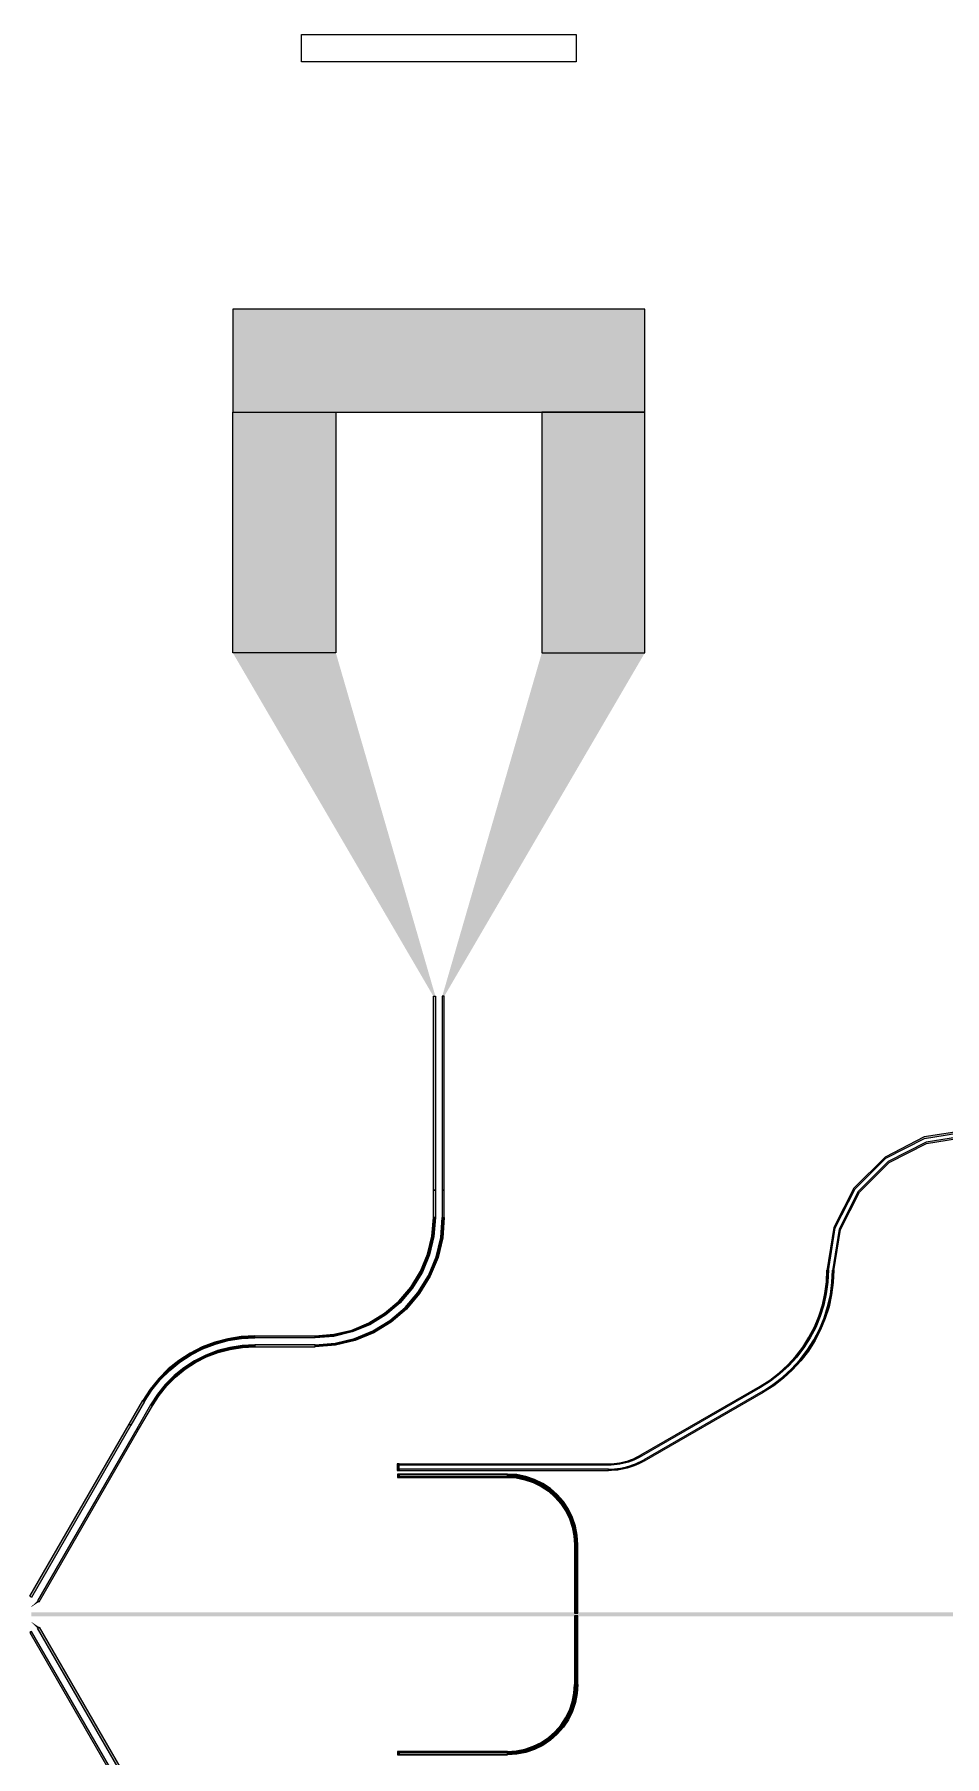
# Model space of a CAD drawing. Extents: x -200 to 7200, y -200 to 2100.
# Drawn here: x 3206 to 3868, y 847 to 2100 of the extents above; entities that cross this region are included whole.
import ezdxf

# ---------------------------------------------------------------- set-up
doc = ezdxf.new("R2010")
doc.units = 0
doc.layers.add('GAP', color=1, linetype='continuous')
doc.layers.add('PIN', color=3, linetype='continuous')

# ---------------------------------------------------------------- blocks, each defined once
blk = doc.blocks.new('YGGDRASILV1R2C2GAP')
for points in [[(3471.2, 1052.2), (3469.8, 1052.2), (3469.8, 1049.7), (3471.2, 1049.7), (3471.2, 1052.2)], [(3550, 1052.2), (3471.2, 1052.2), (3471.2, 1049.7), (3550, 1049.7), (3550, 1052.2)], [(3601.2, 1001), (3600.8, 1007.6), (3599.5, 1014.2), (3597.3, 1020.6), (3594.4, 1026.6), (3590.7, 1032.1), (3586.2, 1037.2), (3581.2, 1041.6), (3575.6, 1045.3), (3569.6, 1048.3), (3563.3, 1050.5), (3556.7, 1051.8), (3550, 1052.2), (3550, 1051), (3556.5, 1050.5), (3562.9, 1049.2), (3569.1, 1047.1), (3575, 1044.3), (3580.4, 1040.6), (3585.4, 1036.3), (3589.7, 1031.4), (3593.3, 1026), (3596.2, 1020.1), (3598.3, 1013.9), (3599.6, 1007.5), (3600, 1001), (3601.2, 1001)], [(3600, 1001), (3599.6, 1007.5), (3598.3, 1013.9), (3596.2, 1020.1), (3593.3, 1026), (3589.7, 1031.4), (3585.4, 1036.3), (3580.4, 1040.6), (3575, 1044.3), (3569.1, 1047.1), (3562.9, 1049.2), (3556.5, 1050.5), (3550, 1051), (3550, 1049.7), (3556.4, 1049.3), (3562.6, 1048), (3568.7, 1046), (3574.4, 1043.2), (3579.7, 1039.6), (3584.5, 1035.4), (3588.7, 1030.6), (3592.2, 1025.3), (3595, 1019.6), (3597.1, 1013.6), (3598.3, 1007.3), (3598.8, 1001), (3600, 1001)], [(3601.2, 951), (3601.2, 1001), (3598.8, 1001), (3598.8, 951), (3601.2, 951)], [(3598.8, 949), (3598.8, 899), (3601.2, 899), (3601.2, 949), (3598.8, 949)], [(3601.2, 899), (3600.8, 892.4), (3599.5, 885.8), (3597.3, 879.4), (3594.4, 873.4), (3590.7, 867.9), (3586.2, 862.8), (3581.2, 858.4), (3575.6, 854.7), (3569.6, 851.7), (3563.3, 849.5), (3556.7, 848.2), (3550, 847.8), (3550, 849), (3556.5, 849.5), (3562.9, 850.8), (3569.1, 852.9), (3575, 855.7), (3580.4, 859.4), (3585.4, 863.7), (3589.7, 868.6), (3593.3, 874), (3596.2, 879.9), (3598.3, 886.1), (3599.6, 892.5), (3600, 899), (3601.2, 899)], [(3600, 899), (3599.6, 892.5), (3598.3, 886.1), (3596.2, 879.9), (3593.3, 874), (3589.7, 868.6), (3585.4, 863.7), (3580.4, 859.4), (3575, 855.7), (3569.1, 852.9), (3562.9, 850.8), (3556.5, 849.5), (3550, 849), (3550, 850.3), (3556.4, 850.7), (3562.6, 852), (3568.7, 854), (3574.4, 856.8), (3579.7, 860.4), (3584.5, 864.6), (3588.7, 869.4), (3592.2, 874.7), (3595, 880.4), (3597.1, 886.4), (3598.3, 892.7), (3598.8, 899), (3600, 899)], [(3471.2, 850.3), (3469.8, 850.3), (3469.8, 847.8), (3471.2, 847.8), (3471.2, 850.3)], [(3550, 850.3), (3471.2, 850.3), (3471.2, 847.8), (3550, 847.8), (3550, 850.3)]]:
    blk.add_lwpolyline(points)
for points in [[(3471.2, 1052.2), (3469.8, 1052.2), (3471.2, 1049.7), (3469.8, 1049.7)], [(3550, 1052.2), (3471.2, 1052.2), (3550, 1049.7), (3471.2, 1049.7)], [(3556.5, 1050.5), (3556.7, 1051.8), (3550, 1051), (3550, 1052.2)], [(3556.4, 1049.3), (3556.5, 1050.5), (3550, 1049.7), (3550, 1051)], [(3562.6, 1048), (3562.9, 1049.2), (3556.4, 1049.3), (3556.5, 1050.5)], [(3562.9, 1049.2), (3563.3, 1050.5), (3556.5, 1050.5), (3556.7, 1051.8)], [(3568.7, 1046), (3569.1, 1047.1), (3562.6, 1048), (3562.9, 1049.2)], [(3569.1, 1047.1), (3569.6, 1048.3), (3562.9, 1049.2), (3563.3, 1050.5)], [(3574.4, 1043.2), (3575, 1044.3), (3568.7, 1046), (3569.1, 1047.1)], [(3575, 1044.3), (3575.6, 1045.3), (3569.1, 1047.1), (3569.6, 1048.3)], [(3579.7, 1039.6), (3580.4, 1040.6), (3574.4, 1043.2), (3575, 1044.3)], [(3580.4, 1040.6), (3581.2, 1041.6), (3575, 1044.3), (3575.6, 1045.3)], [(3584.5, 1035.4), (3585.4, 1036.3), (3579.7, 1039.6), (3580.4, 1040.6)], [(3585.4, 1036.3), (3586.2, 1037.2), (3580.4, 1040.6), (3581.2, 1041.6)], [(3588.7, 1030.6), (3589.7, 1031.4), (3584.5, 1035.4), (3585.4, 1036.3)], [(3589.7, 1031.4), (3590.7, 1032.1), (3585.4, 1036.3), (3586.2, 1037.2)], [(3592.2, 1025.3), (3593.3, 1026), (3588.7, 1030.6), (3589.7, 1031.4)], [(3593.3, 1026), (3594.4, 1026.6), (3589.7, 1031.4), (3590.7, 1032.1)], [(3595, 1019.6), (3596.2, 1020.1), (3592.2, 1025.3), (3593.3, 1026)], [(3596.2, 1020.1), (3597.3, 1020.6), (3593.3, 1026), (3594.4, 1026.6)], [(3597.1, 1013.6), (3598.3, 1013.9), (3595, 1019.6), (3596.2, 1020.1)], [(3598.3, 1013.9), (3599.5, 1014.2), (3596.2, 1020.1), (3597.3, 1020.6)], [(3598.3, 1007.3), (3599.6, 1007.5), (3597.1, 1013.6), (3598.3, 1013.9)], [(3599.6, 1007.5), (3600.8, 1007.6), (3598.3, 1013.9), (3599.5, 1014.2)], [(3598.8, 1001), (3600, 1001), (3598.3, 1007.3), (3599.6, 1007.5)], [(3600, 1001), (3601.2, 1001), (3599.6, 1007.5), (3600.8, 1007.6)], [(3601.2, 951), (3601.2, 1001), (3598.8, 951), (3598.8, 1001)], [(4126.6, 951.5), (3203.5, 951.5), (4126.6, 948.5), (3203.5, 948.5)], [(3598.8, 949), (3598.8, 899), (3601.2, 949), (3601.2, 899)], [(3598.3, 892.7), (3599.6, 892.5), (3597.1, 886.4), (3598.3, 886.1)], [(3598.8, 899), (3600, 899), (3598.3, 892.7), (3599.6, 892.5)], [(3599.6, 892.5), (3600.8, 892.4), (3598.3, 886.1), (3599.5, 885.8)], [(3600, 899), (3601.2, 899), (3599.6, 892.5), (3600.8, 892.4)], [(3595, 880.4), (3596.2, 879.9), (3592.2, 874.7), (3593.3, 874)], [(3596.2, 879.9), (3597.3, 879.4), (3593.3, 874), (3594.4, 873.4)], [(3597.1, 886.4), (3598.3, 886.1), (3595, 880.4), (3596.2, 879.9)], [(3598.3, 886.1), (3599.5, 885.8), (3596.2, 879.9), (3597.3, 879.4)], [(3588.7, 869.4), (3589.7, 868.6), (3584.5, 864.6), (3585.4, 863.7)], [(3589.7, 868.6), (3590.7, 867.9), (3585.4, 863.7), (3586.2, 862.8)], [(3592.2, 874.7), (3593.3, 874), (3588.7, 869.4), (3589.7, 868.6)], [(3593.3, 874), (3594.4, 873.4), (3589.7, 868.6), (3590.7, 867.9)], [(3568.7, 854), (3569.1, 852.9), (3562.6, 852), (3562.9, 850.8)], [(3569.1, 852.9), (3569.6, 851.7), (3562.9, 850.8), (3563.3, 849.5)], [(3574.4, 856.8), (3575, 855.7), (3568.7, 854), (3569.1, 852.9)], [(3575, 855.7), (3575.6, 854.7), (3569.1, 852.9), (3569.6, 851.7)], [(3579.7, 860.4), (3580.4, 859.4), (3574.4, 856.8), (3575, 855.7)], [(3580.4, 859.4), (3581.2, 858.4), (3575, 855.7), (3575.6, 854.7)], [(3584.5, 864.6), (3585.4, 863.7), (3579.7, 860.4), (3580.4, 859.4)], [(3585.4, 863.7), (3586.2, 862.8), (3580.4, 859.4), (3581.2, 858.4)], [(3471.2, 850.3), (3469.8, 850.3), (3471.2, 847.8), (3469.8, 847.8)], [(3550, 850.3), (3471.2, 850.3), (3550, 847.8), (3471.2, 847.8)], [(3556.4, 850.7), (3556.5, 849.5), (3550, 850.3), (3550, 849)], [(3556.5, 849.5), (3556.7, 848.2), (3550, 849), (3550, 847.8)], [(3562.6, 852), (3562.9, 850.8), (3556.4, 850.7), (3556.5, 849.5)], [(3562.9, 850.8), (3563.3, 849.5), (3556.5, 849.5), (3556.7, 848.2)]]:
    blk.add_solid(points)
blk = doc.blocks.new('YGGDRASILV1R2C2PIN')
for points in [[(3550, 1051.5), (3471.2, 1051.5), (3471.2, 1050.4), (3550, 1050.4), (3550, 1051.5)], [(3600.6, 1001), (3600.2, 1007.6), (3598.9, 1014), (3596.7, 1020.3), (3593.8, 1026.2), (3590.1, 1031.8), (3585.8, 1036.7), (3580.8, 1041.1), (3575.3, 1044.8), (3569.4, 1047.7), (3563.1, 1049.8), (3556.6, 1051.1), (3550, 1051.5), (3550, 1051), (3556.5, 1050.5), (3562.9, 1049.2), (3569.1, 1047.1), (3575, 1044.3), (3580.4, 1040.6), (3585.4, 1036.3), (3589.7, 1031.4), (3593.3, 1026), (3596.2, 1020.1), (3598.3, 1013.9), (3599.6, 1007.5), (3600, 1001), (3600.6, 1001)], [(3600, 1001), (3599.6, 1007.5), (3598.3, 1013.9), (3596.2, 1020.1), (3593.3, 1026), (3589.7, 1031.4), (3585.4, 1036.3), (3580.4, 1040.6), (3575, 1044.3), (3569.1, 1047.1), (3562.9, 1049.2), (3556.5, 1050.5), (3550, 1051), (3550, 1050.4), (3556.4, 1049.9), (3562.8, 1048.7), (3568.9, 1046.6), (3574.7, 1043.7), (3580.1, 1040.1), (3584.9, 1035.9), (3589.2, 1031), (3592.8, 1025.7), (3595.6, 1019.9), (3597.7, 1013.7), (3599, 1007.4), (3599.4, 1001), (3600, 1001)], [(3600.6, 951), (3600.6, 1001), (3599.4, 1001), (3599.4, 951), (3600.6, 951)], [(3599.4, 949), (3599.4, 899), (3600.6, 899), (3600.6, 949), (3599.4, 949)], [(3600.6, 899), (3600.2, 892.4), (3598.9, 886), (3596.7, 879.7), (3593.8, 873.7), (3590.1, 868.2), (3585.8, 863.3), (3580.8, 858.9), (3575.3, 855.2), (3569.4, 852.3), (3563.1, 850.2), (3556.6, 848.9), (3550, 848.4), (3550, 849), (3556.5, 849.5), (3562.9, 850.8), (3569.1, 852.9), (3575, 855.7), (3580.4, 859.4), (3585.4, 863.7), (3589.7, 868.6), (3593.3, 874), (3596.2, 879.9), (3598.3, 886.1), (3599.6, 892.5), (3600, 899), (3600.6, 899)], [(3600, 899), (3599.6, 892.5), (3598.3, 886.1), (3596.2, 879.9), (3593.3, 874), (3589.7, 868.6), (3585.4, 863.7), (3580.4, 859.4), (3575, 855.7), (3569.1, 852.9), (3562.9, 850.8), (3556.5, 849.5), (3550, 849), (3550, 849.6), (3556.4, 850.1), (3562.8, 851.3), (3568.9, 853.4), (3574.7, 856.3), (3580.1, 859.9), (3584.9, 864.1), (3589.2, 869), (3592.8, 874.3), (3595.6, 880.1), (3597.7, 886.3), (3599, 892.6), (3599.4, 899), (3600, 899)], [(3550, 849.6), (3471.2, 849.6), (3471.2, 848.4), (3550, 848.4), (3550, 849.6)]]:
    blk.add_lwpolyline(points)
for points in [[(3550, 1051.5), (3471.2, 1051.5), (3550, 1050.4), (3471.2, 1050.4)], [(3556.5, 1050.5), (3556.6, 1051.1), (3550, 1051), (3550, 1051.5)], [(3556.4, 1049.9), (3556.5, 1050.5), (3550, 1050.4), (3550, 1051)], [(3562.8, 1048.7), (3562.9, 1049.2), (3556.4, 1049.9), (3556.5, 1050.5)], [(3562.9, 1049.2), (3563.1, 1049.8), (3556.5, 1050.5), (3556.6, 1051.1)], [(3568.9, 1046.6), (3569.1, 1047.1), (3562.8, 1048.7), (3562.9, 1049.2)], [(3569.1, 1047.1), (3569.4, 1047.7), (3562.9, 1049.2), (3563.1, 1049.8)], [(3574.7, 1043.7), (3575, 1044.3), (3568.9, 1046.6), (3569.1, 1047.1)], [(3575, 1044.3), (3575.3, 1044.8), (3569.1, 1047.1), (3569.4, 1047.7)], [(3580.1, 1040.1), (3580.4, 1040.6), (3574.7, 1043.7), (3575, 1044.3)], [(3580.4, 1040.6), (3580.8, 1041.1), (3575, 1044.3), (3575.3, 1044.8)], [(3584.9, 1035.9), (3585.4, 1036.3), (3580.1, 1040.1), (3580.4, 1040.6)], [(3585.4, 1036.3), (3585.8, 1036.7), (3580.4, 1040.6), (3580.8, 1041.1)], [(3589.2, 1031), (3589.7, 1031.4), (3584.9, 1035.9), (3585.4, 1036.3)], [(3589.7, 1031.4), (3590.1, 1031.8), (3585.4, 1036.3), (3585.8, 1036.7)], [(3592.8, 1025.7), (3593.3, 1026), (3589.2, 1031), (3589.7, 1031.4)], [(3593.3, 1026), (3593.8, 1026.2), (3589.7, 1031.4), (3590.1, 1031.8)], [(3595.6, 1019.9), (3596.2, 1020.1), (3592.8, 1025.7), (3593.3, 1026)], [(3596.2, 1020.1), (3596.7, 1020.3), (3593.3, 1026), (3593.8, 1026.2)], [(3597.7, 1013.7), (3598.3, 1013.9), (3595.6, 1019.9), (3596.2, 1020.1)], [(3598.3, 1013.9), (3598.9, 1014), (3596.2, 1020.1), (3596.7, 1020.3)], [(3599, 1007.4), (3599.6, 1007.5), (3597.7, 1013.7), (3598.3, 1013.9)], [(3599.6, 1007.5), (3600.2, 1007.6), (3598.3, 1013.9), (3598.9, 1014)], [(3599.4, 1001), (3600, 1001), (3599, 1007.4), (3599.6, 1007.5)], [(3600, 1001), (3600.6, 1001), (3599.6, 1007.5), (3600.2, 1007.6)], [(3600.6, 951), (3600.6, 1001), (3599.4, 951), (3599.4, 1001)], [(4126.6, 950.2), (3203.5, 950.2), (4126.6, 951), (3203.5, 951)], [(4126.6, 949.7), (3203.5, 949.7), (4126.6, 949), (3203.5, 949)], [(3599.4, 949), (3599.4, 899), (3600.6, 949), (3600.6, 899)], [(3599, 892.6), (3599.6, 892.5), (3597.7, 886.3), (3598.3, 886.1)], [(3599.6, 892.5), (3600.2, 892.4), (3598.3, 886.1), (3598.9, 886)], [(3599.4, 899), (3600, 899), (3599, 892.6), (3599.6, 892.5)], [(3600, 899), (3600.6, 899), (3599.6, 892.5), (3600.2, 892.4)], [(3595.6, 880.1), (3596.2, 879.9), (3592.8, 874.3), (3593.3, 874)], [(3596.2, 879.9), (3596.7, 879.7), (3593.3, 874), (3593.8, 873.7)], [(3597.7, 886.3), (3598.3, 886.1), (3595.6, 880.1), (3596.2, 879.9)], [(3598.3, 886.1), (3598.9, 886), (3596.2, 879.9), (3596.7, 879.7)], [(3589.2, 869), (3589.7, 868.6), (3584.9, 864.1), (3585.4, 863.7)], [(3589.7, 868.6), (3590.1, 868.2), (3585.4, 863.7), (3585.8, 863.3)], [(3592.8, 874.3), (3593.3, 874), (3589.2, 869), (3589.7, 868.6)], [(3593.3, 874), (3593.8, 873.7), (3589.7, 868.6), (3590.1, 868.2)], [(3568.9, 853.4), (3569.1, 852.9), (3562.8, 851.3), (3562.9, 850.8)], [(3569.1, 852.9), (3569.4, 852.3), (3562.9, 850.8), (3563.1, 850.2)], [(3574.7, 856.3), (3575, 855.7), (3568.9, 853.4), (3569.1, 852.9)], [(3575, 855.7), (3575.3, 855.2), (3569.1, 852.9), (3569.4, 852.3)], [(3580.1, 859.9), (3580.4, 859.4), (3574.7, 856.3), (3575, 855.7)], [(3580.4, 859.4), (3580.8, 858.9), (3575, 855.7), (3575.3, 855.2)], [(3584.9, 864.1), (3585.4, 863.7), (3580.1, 859.9), (3580.4, 859.4)], [(3585.4, 863.7), (3585.8, 863.3), (3580.4, 859.4), (3580.8, 858.9)], [(3550, 849.6), (3471.2, 849.6), (3550, 848.4), (3471.2, 848.4)], [(3556.4, 850.1), (3556.5, 849.5), (3550, 849.6), (3550, 849)], [(3556.5, 849.5), (3556.6, 848.9), (3550, 849), (3550, 848.4)], [(3562.8, 851.3), (3562.9, 850.8), (3556.4, 850.1), (3556.5, 849.5)], [(3562.9, 850.8), (3563.1, 850.2), (3556.5, 849.5), (3556.6, 848.9)]]:
    blk.add_solid(points)
blk = doc.blocks.new('YGGDRASILV1R2C2')
for points in [[(3350, 1900), (3350, 1825), (3650, 1825), (3650, 1900), (3350, 1900)], [(3425, 1825), (3425, 1650), (3350, 1650), (3350, 1825), (3425, 1825)], [(3575, 1825), (3575, 1650), (3650, 1650), (3650, 1825), (3575, 1825)], [(3497.5, 1400), (3497.5, 1258.8), (3496, 1258.8), (3496, 1400), (3497.5, 1400)], [(3502.5, 1400), (3502.5, 1258.8), (3504, 1258.8), (3504, 1400), (3502.5, 1400)], [(3885, 1302.5), (3853.3, 1297.5), (3824.8, 1282.9), (3802.1, 1260.2), (3787.5, 1231.7), (3782.5, 1200), (3783.5, 1200), (3788.5, 1231.4), (3802.9, 1259.7), (3825.3, 1282.1), (3853.6, 1296.5), (3885, 1301.5), (3885, 1302.5)], [(3885, 1298.5), (3854.6, 1293.7), (3827.1, 1279.7), (3805.3, 1257.9), (3791.3, 1230.4), (3786.5, 1200), (3787.5, 1200), (3792.3, 1230.1), (3806.1, 1257.3), (3827.7, 1278.9), (3854.9, 1292.7), (3885, 1297.5), (3885, 1298.5)], [(3497.5, 1258.8), (3497.5, 1238.8), (3496, 1238.8), (3496, 1258.8), (3497.5, 1258.8)], [(3502.5, 1258.8), (3502.5, 1238.8), (3504, 1238.8), (3504, 1258.8), (3502.5, 1258.8)], [(3504, 1238.8), (3502.8, 1224.1), (3499.4, 1209.7), (3493.8, 1196.1), (3486, 1183.5), (3476.5, 1172.3), (3465.3, 1162.7), (3452.7, 1155), (3439, 1149.4), (3424.7, 1146), (3410, 1144.8), (3410, 1146.3), (3424.5, 1147.4), (3438.6, 1150.8), (3452, 1156.4), (3464.4, 1164), (3475.4, 1173.4), (3484.8, 1184.4), (3492.4, 1196.8), (3498, 1210.2), (3501.4, 1224.3), (3502.5, 1238.8), (3504, 1238.8)], [(3497.5, 1238.8), (3496.4, 1225.1), (3493.2, 1211.8), (3488, 1199.1), (3480.8, 1187.4), (3471.9, 1176.9), (3461.4, 1168), (3449.7, 1160.8), (3437, 1155.6), (3423.7, 1152.4), (3410, 1151.3), (3410, 1152.8), (3423.5, 1153.9), (3436.6, 1157), (3449, 1162.2), (3460.5, 1169.2), (3470.8, 1178), (3479.6, 1188.2), (3486.6, 1199.8), (3491.8, 1212.2), (3494.9, 1225.3), (3496, 1238.8), (3497.5, 1238.8)], [(3783.5, 1200.5), (3783.1, 1191.9), (3782, 1183.4), (3780.1, 1175), (3777.6, 1166.8), (3774.3, 1158.9), (3770.3, 1151.3), (3765.7, 1144), (3760.5, 1137.2), (3754.7, 1130.9), (3748.3, 1125), (3741.5, 1119.8), (3734.2, 1115.2), (3733.8, 1116.1), (3740.9, 1120.6), (3747.7, 1125.8), (3753.9, 1131.6), (3759.7, 1137.8), (3764.9, 1144.6), (3769.4, 1151.8), (3773.4, 1159.3), (3776.6, 1167.2), (3779.2, 1175.3), (3781, 1183.6), (3782.1, 1192), (3782.5, 1200.5), (3783.5, 1200.5)], [(3787.5, 1200.5), (3787.1, 1191.6), (3785.9, 1182.7), (3784, 1174), (3781.3, 1165.4), (3777.9, 1157.2), (3773.8, 1149.3), (3769, 1141.7), (3763.5, 1134.6), (3757.5, 1128), (3750.9, 1122), (3743.8, 1116.5), (3736.2, 1111.7), (3735.8, 1112.6), (3743.2, 1117.4), (3750.2, 1122.7), (3756.8, 1128.7), (3762.8, 1135.3), (3768.1, 1142.3), (3772.9, 1149.8), (3777, 1157.6), (3780.4, 1165.8), (3783, 1174.2), (3785, 1182.9), (3786.1, 1191.7), (3786.5, 1200.5), (3787.5, 1200.5)], [(3783.5, 1200), (3783.5, 1200.5), (3782.5, 1200.5), (3782.5, 1200), (3783.5, 1200)], [(3786.5, 1200), (3786.5, 1200.5), (3787.5, 1200.5), (3787.5, 1200), (3786.5, 1200)], [(3366, 1152.8), (3356.1, 1152.3), (3346.4, 1150.7), (3336.9, 1148.2), (3327.7, 1144.7), (3319, 1140.2), (3310.7, 1134.8), (3303.1, 1128.7), (3296.1, 1121.7), (3289.9, 1114), (3284.5, 1105.8), (3285.8, 1105), (3291.1, 1113.2), (3297.2, 1120.7), (3304.1, 1127.5), (3311.6, 1133.6), (3319.7, 1138.9), (3328.3, 1143.3), (3337.4, 1146.8), (3346.7, 1149.3), (3356.3, 1150.8), (3366, 1151.3), (3366, 1152.8)], [(3366, 1146.3), (3356.8, 1145.8), (3347.8, 1144.4), (3338.9, 1142), (3330.4, 1138.7), (3322.2, 1134.6), (3314.5, 1129.6), (3307.4, 1123.8), (3300.9, 1117.3), (3295.2, 1110.2), (3290.2, 1102.5), (3291.5, 1101.8), (3296.4, 1109.3), (3302, 1116.3), (3308.4, 1122.7), (3315.4, 1128.4), (3323, 1133.3), (3331, 1137.4), (3339.4, 1140.6), (3348.1, 1142.9), (3357, 1144.3), (3366, 1144.8), (3366, 1146.3)], [(3410, 1151.3), (3366, 1151.3), (3366, 1152.8), (3410, 1152.8), (3410, 1151.3)], [(3410, 1146.3), (3366, 1146.3), (3366, 1144.8), (3410, 1144.8), (3410, 1146.3)], [(3734.2, 1115.2), (3647.6, 1065.2), (3647.1, 1066.1), (3733.8, 1116.1), (3734.2, 1115.2)], [(3285.8, 1105), (3275.8, 1087.7), (3274.5, 1088.5), (3284.5, 1105.8), (3285.8, 1105)], [(3735.8, 1112.6), (3649.1, 1062.6), (3649.6, 1061.7), (3736.2, 1111.7), (3735.8, 1112.6)], [(3290.2, 1102.5), (3280.2, 1085.2), (3281.5, 1084.5), (3291.5, 1101.8), (3290.2, 1102.5)], [(3275.8, 1087.7), (3203.5, 962.4), (3202.2, 963.2), (3274.5, 1088.5), (3275.8, 1087.7)], [(3280.2, 1085.2), (3207.8, 959.9), (3209.1, 959.2), (3281.5, 1084.5), (3280.2, 1085.2)], [(3647.6, 1065.2), (3645.8, 1064.2), (3643.9, 1063.2), (3642, 1062.4), (3640, 1061.6), (3638, 1060.9), (3636, 1060.4), (3633.9, 1059.8), (3631.8, 1059.4), (3629.7, 1059.1), (3627.6, 1058.9), (3625.5, 1058.7), (3623.4, 1058.7), (3623.4, 1059.7), (3625.5, 1059.7), (3627.5, 1059.9), (3629.6, 1060.1), (3631.6, 1060.4), (3633.7, 1060.8), (3635.7, 1061.3), (3637.7, 1061.9), (3639.6, 1062.6), (3641.6, 1063.3), (3643.5, 1064.2), (3645.3, 1065.1), (3647.1, 1066.1), (3647.6, 1065.2)], [(3471.2, 1059.7), (3469.7, 1059.7), (3469.7, 1054.7), (3471.2, 1054.7), (3471.2, 1059.7)], [(3623.4, 1058.7), (3471.2, 1058.7), (3471.2, 1059.7), (3623.4, 1059.7), (3623.4, 1058.7)], [(3623.4, 1055.7), (3471.2, 1055.7), (3471.2, 1054.7), (3623.4, 1054.7), (3623.4, 1055.7)], [(3649.6, 1061.7), (3647.6, 1060.6), (3645.6, 1059.6), (3643.5, 1058.7), (3641.4, 1057.9), (3639.2, 1057.1), (3637, 1056.5), (3634.8, 1055.9), (3632.5, 1055.5), (3630.3, 1055.1), (3628, 1054.9), (3625.7, 1054.7), (3623.4, 1054.7), (3623.4, 1055.7), (3625.6, 1055.7), (3627.9, 1055.9), (3630.1, 1056.1), (3632.3, 1056.5), (3634.5, 1056.9), (3636.7, 1057.5), (3638.9, 1058.1), (3641, 1058.8), (3643.1, 1059.6), (3645.2, 1060.5), (3647.2, 1061.5), (3649.1, 1062.6), (3649.6, 1061.7)], [(3280.2, 814.8), (3207.8, 940.1), (3209.1, 940.8), (3281.5, 815.5), (3280.2, 814.8)], [(3275.8, 812.3), (3203.5, 937.6), (3202.2, 936.8), (3274.5, 811.5), (3275.8, 812.3)]]:
    blk.add_lwpolyline(points)
for points in [[(3350, 1900), (3350, 1825), (3650, 1900), (3650, 1825)], [(3425, 1825), (3425, 1650), (3350, 1825), (3350, 1650)], [(3575, 1825), (3575, 1650), (3650, 1825), (3650, 1650)], [(3425, 1650), (3497.5, 1400), (3350, 1650), (3496, 1400)], [(3575, 1650), (3502.5, 1400), (3650, 1650), (3504, 1400)], [(3497.5, 1400), (3497.5, 1258.8), (3496, 1400), (3496, 1258.8)], [(3502.5, 1400), (3502.5, 1258.8), (3504, 1400), (3504, 1258.8)], [(3853.6, 1296.5), (3853.3, 1297.5), (3825.3, 1282.1), (3824.8, 1282.9)], [(3854.9, 1292.7), (3854.6, 1293.7), (3827.7, 1278.9), (3827.1, 1279.7)], [(3885, 1301.5), (3885, 1302.5), (3853.6, 1296.5), (3853.3, 1297.5)], [(3885, 1297.5), (3885, 1298.5), (3854.9, 1292.7), (3854.6, 1293.7)], [(3825.3, 1282.1), (3824.8, 1282.9), (3802.9, 1259.7), (3802.1, 1260.2)], [(3827.7, 1278.9), (3827.1, 1279.7), (3806.1, 1257.3), (3805.3, 1257.9)], [(3497.5, 1258.8), (3497.5, 1238.8), (3496, 1258.8), (3496, 1238.8)], [(3502.5, 1258.8), (3502.5, 1238.8), (3504, 1258.8), (3504, 1238.8)], [(3802.9, 1259.7), (3802.1, 1260.2), (3788.5, 1231.4), (3787.5, 1231.7)], [(3806.1, 1257.3), (3805.3, 1257.9), (3792.3, 1230.1), (3791.3, 1230.4)], [(3496, 1238.8), (3497.5, 1238.8), (3494.9, 1225.3), (3496.4, 1225.1)], [(3502.5, 1238.8), (3504, 1238.8), (3501.4, 1224.3), (3502.8, 1224.1)], [(3788.5, 1231.4), (3787.5, 1231.7), (3783.5, 1200), (3782.5, 1200)], [(3792.3, 1230.1), (3791.3, 1230.4), (3787.5, 1200), (3786.5, 1200)], [(3494.9, 1225.3), (3496.4, 1225.1), (3491.8, 1212.2), (3493.2, 1211.8)], [(3501.4, 1224.3), (3502.8, 1224.1), (3498, 1210.2), (3499.4, 1209.7)], [(3491.8, 1212.2), (3493.2, 1211.8), (3486.6, 1199.8), (3488, 1199.1)], [(3498, 1210.2), (3499.4, 1209.7), (3492.4, 1196.8), (3493.8, 1196.1)], [(3486.6, 1199.8), (3488, 1199.1), (3479.6, 1188.2), (3480.8, 1187.4)], [(3492.4, 1196.8), (3493.8, 1196.1), (3484.8, 1184.4), (3486, 1183.5)], [(3782.1, 1192), (3783.1, 1191.9), (3781, 1183.6), (3782, 1183.4)], [(3782.5, 1200.5), (3783.5, 1200.5), (3782.1, 1192), (3783.1, 1191.9)], [(3783.5, 1200), (3783.5, 1200.5), (3782.5, 1200), (3782.5, 1200.5)], [(3786.1, 1191.7), (3787.1, 1191.6), (3785, 1182.9), (3785.9, 1182.7)], [(3786.5, 1200.5), (3787.5, 1200.5), (3786.1, 1191.7), (3787.1, 1191.6)], [(3786.5, 1200), (3786.5, 1200.5), (3787.5, 1200), (3787.5, 1200.5)], [(3479.6, 1188.2), (3480.8, 1187.4), (3470.8, 1178), (3471.9, 1176.9)], [(3484.8, 1184.4), (3486, 1183.5), (3475.4, 1173.4), (3476.5, 1172.3)], [(3781, 1183.6), (3782, 1183.4), (3779.2, 1175.3), (3780.1, 1175)], [(3785, 1182.9), (3785.9, 1182.7), (3783, 1174.2), (3784, 1174)], [(3460.5, 1169.2), (3461.4, 1168), (3449, 1162.2), (3449.7, 1160.8)], [(3470.8, 1178), (3471.9, 1176.9), (3460.5, 1169.2), (3461.4, 1168)], [(3475.4, 1173.4), (3476.5, 1172.3), (3464.4, 1164), (3465.3, 1162.7)], [(3776.6, 1167.2), (3777.6, 1166.8), (3773.4, 1159.3), (3774.3, 1158.9)], [(3779.2, 1175.3), (3780.1, 1175), (3776.6, 1167.2), (3777.6, 1166.8)], [(3780.4, 1165.8), (3781.3, 1165.4), (3777, 1157.6), (3777.9, 1157.2)], [(3783, 1174.2), (3784, 1174), (3780.4, 1165.8), (3781.3, 1165.4)], [(3423.5, 1153.9), (3423.7, 1152.4), (3410, 1152.8), (3410, 1151.3)], [(3436.6, 1157), (3437, 1155.6), (3423.5, 1153.9), (3423.7, 1152.4)], [(3449, 1162.2), (3449.7, 1160.8), (3436.6, 1157), (3437, 1155.6)], [(3452, 1156.4), (3452.7, 1155), (3438.6, 1150.8), (3439, 1149.4)], [(3464.4, 1164), (3465.3, 1162.7), (3452, 1156.4), (3452.7, 1155)], [(3773.4, 1159.3), (3774.3, 1158.9), (3769.4, 1151.8), (3770.3, 1151.3)], [(3777, 1157.6), (3777.9, 1157.2), (3772.9, 1149.8), (3773.8, 1149.3)], [(3328.3, 1143.3), (3327.7, 1144.7), (3319.7, 1138.9), (3319, 1140.2)], [(3337.4, 1146.8), (3336.9, 1148.2), (3328.3, 1143.3), (3327.7, 1144.7)], [(3339.4, 1140.6), (3338.9, 1142), (3331, 1137.4), (3330.4, 1138.7)], [(3346.7, 1149.3), (3346.4, 1150.7), (3337.4, 1146.8), (3336.9, 1148.2)], [(3348.1, 1142.9), (3347.8, 1144.4), (3339.4, 1140.6), (3338.9, 1142)], [(3356.3, 1150.8), (3356.1, 1152.3), (3346.7, 1149.3), (3346.4, 1150.7)], [(3357, 1144.3), (3356.8, 1145.8), (3348.1, 1142.9), (3347.8, 1144.4)], [(3366, 1151.3), (3366, 1152.8), (3356.3, 1150.8), (3356.1, 1152.3)], [(3366, 1144.8), (3366, 1146.3), (3357, 1144.3), (3356.8, 1145.8)], [(3410, 1151.3), (3366, 1151.3), (3410, 1152.8), (3366, 1152.8)], [(3410, 1146.3), (3366, 1146.3), (3410, 1144.8), (3366, 1144.8)], [(3424.5, 1147.4), (3424.7, 1146), (3410, 1146.3), (3410, 1144.8)], [(3438.6, 1150.8), (3439, 1149.4), (3424.5, 1147.4), (3424.7, 1146)], [(3764.9, 1144.6), (3765.7, 1144), (3759.7, 1137.8), (3760.5, 1137.2)], [(3768.1, 1142.3), (3769, 1141.7), (3762.8, 1135.3), (3763.5, 1134.6)], [(3769.4, 1151.8), (3770.3, 1151.3), (3764.9, 1144.6), (3765.7, 1144)], [(3772.9, 1149.8), (3773.8, 1149.3), (3768.1, 1142.3), (3769, 1141.7)], [(3304.1, 1127.5), (3303.1, 1128.7), (3297.2, 1120.7), (3296.1, 1121.7)], [(3311.6, 1133.6), (3310.7, 1134.8), (3304.1, 1127.5), (3303.1, 1128.7)], [(3315.4, 1128.4), (3314.5, 1129.6), (3308.4, 1122.7), (3307.4, 1123.8)], [(3319.7, 1138.9), (3319, 1140.2), (3311.6, 1133.6), (3310.7, 1134.8)], [(3323, 1133.3), (3322.2, 1134.6), (3315.4, 1128.4), (3314.5, 1129.6)], [(3331, 1137.4), (3330.4, 1138.7), (3323, 1133.3), (3322.2, 1134.6)], [(3753.9, 1131.6), (3754.7, 1130.9), (3747.7, 1125.8), (3748.3, 1125)], [(3756.8, 1128.7), (3757.5, 1128), (3750.2, 1122.7), (3750.9, 1122)], [(3759.7, 1137.8), (3760.5, 1137.2), (3753.9, 1131.6), (3754.7, 1130.9)], [(3762.8, 1135.3), (3763.5, 1134.6), (3756.8, 1128.7), (3757.5, 1128)], [(3297.2, 1120.7), (3296.1, 1121.7), (3291.1, 1113.2), (3289.9, 1114)], [(3302, 1116.3), (3300.9, 1117.3), (3296.4, 1109.3), (3295.2, 1110.2)], [(3308.4, 1122.7), (3307.4, 1123.8), (3302, 1116.3), (3300.9, 1117.3)], [(3734.2, 1115.2), (3647.6, 1065.2), (3733.8, 1116.1), (3647.1, 1066.1)], [(3740.9, 1120.6), (3741.5, 1119.8), (3733.8, 1116.1), (3734.2, 1115.2)], [(3743.2, 1117.4), (3743.8, 1116.5), (3735.8, 1112.6), (3736.2, 1111.7)], [(3747.7, 1125.8), (3748.3, 1125), (3740.9, 1120.6), (3741.5, 1119.8)], [(3750.2, 1122.7), (3750.9, 1122), (3743.2, 1117.4), (3743.8, 1116.5)], [(3285.8, 1105), (3275.8, 1087.7), (3284.5, 1105.8), (3274.5, 1088.5)], [(3291.1, 1113.2), (3289.9, 1114), (3285.8, 1105), (3284.5, 1105.8)], [(3296.4, 1109.3), (3295.2, 1110.2), (3291.5, 1101.8), (3290.2, 1102.5)], [(3735.8, 1112.6), (3649.1, 1062.6), (3736.2, 1111.7), (3649.6, 1061.7)], [(3290.2, 1102.5), (3280.2, 1085.2), (3291.5, 1101.8), (3281.5, 1084.5)], [(3275.8, 1087.7), (3203.5, 962.4), (3274.5, 1088.5), (3202.2, 963.2)], [(3280.2, 1085.2), (3207.8, 959.9), (3281.5, 1084.5), (3209.1, 959.2)], [(3647.1, 1066.1), (3647.6, 1065.2), (3645.3, 1065.1), (3645.8, 1064.2)], [(3471.2, 1059.7), (3469.7, 1059.7), (3471.2, 1054.7), (3469.7, 1054.7)], [(3623.4, 1058.7), (3471.2, 1058.7), (3623.4, 1059.7), (3471.2, 1059.7)], [(3623.4, 1055.7), (3471.2, 1055.7), (3623.4, 1054.7), (3471.2, 1054.7)], [(3625.5, 1059.7), (3625.5, 1058.7), (3623.4, 1059.7), (3623.4, 1058.7)], [(3625.6, 1055.7), (3625.7, 1054.7), (3623.4, 1055.7), (3623.4, 1054.7)], [(3627.5, 1059.9), (3627.6, 1058.9), (3625.5, 1059.7), (3625.5, 1058.7)], [(3627.9, 1055.9), (3628, 1054.9), (3625.6, 1055.7), (3625.7, 1054.7)], [(3629.6, 1060.1), (3629.7, 1059.1), (3627.5, 1059.9), (3627.6, 1058.9)], [(3630.1, 1056.1), (3630.3, 1055.1), (3627.9, 1055.9), (3628, 1054.9)], [(3631.6, 1060.4), (3631.8, 1059.4), (3629.6, 1060.1), (3629.7, 1059.1)], [(3632.3, 1056.5), (3632.5, 1055.5), (3630.1, 1056.1), (3630.3, 1055.1)], [(3633.7, 1060.8), (3633.9, 1059.8), (3631.6, 1060.4), (3631.8, 1059.4)], [(3634.5, 1056.9), (3634.8, 1055.9), (3632.3, 1056.5), (3632.5, 1055.5)], [(3635.7, 1061.3), (3636, 1060.4), (3633.7, 1060.8), (3633.9, 1059.8)], [(3636.7, 1057.5), (3637, 1056.5), (3634.5, 1056.9), (3634.8, 1055.9)], [(3637.7, 1061.9), (3638, 1060.9), (3635.7, 1061.3), (3636, 1060.4)], [(3638.9, 1058.1), (3639.2, 1057.1), (3636.7, 1057.5), (3637, 1056.5)], [(3639.6, 1062.6), (3640, 1061.6), (3637.7, 1061.9), (3638, 1060.9)], [(3641, 1058.8), (3641.4, 1057.9), (3638.9, 1058.1), (3639.2, 1057.1)], [(3641.6, 1063.3), (3642, 1062.4), (3639.6, 1062.6), (3640, 1061.6)], [(3643.1, 1059.6), (3643.5, 1058.7), (3641, 1058.8), (3641.4, 1057.9)], [(3643.5, 1064.2), (3643.9, 1063.2), (3641.6, 1063.3), (3642, 1062.4)], [(3645.2, 1060.5), (3645.6, 1059.6), (3643.1, 1059.6), (3643.5, 1058.7)], [(3645.3, 1065.1), (3645.8, 1064.2), (3643.5, 1064.2), (3643.9, 1063.2)], [(3647.2, 1061.5), (3647.6, 1060.6), (3645.2, 1060.5), (3645.6, 1059.6)], [(3649.1, 1062.6), (3649.6, 1061.7), (3647.2, 1061.5), (3647.6, 1060.6)], [(3207.8, 959.9), (3203.3, 955.6), (3209.1, 959.2), (3203.5, 955.5)], [(3207.8, 940.1), (3203.3, 944.4), (3209.1, 940.8), (3203.5, 944.5)], [(3280.2, 814.8), (3207.8, 940.1), (3281.5, 815.5), (3209.1, 940.8)], [(3275.8, 812.3), (3203.5, 937.6), (3274.5, 811.5), (3202.2, 936.8)]]:
    blk.add_solid(points)
at = {"layer": 'gap'}
blk.add_lwpolyline([(3400, 2100), (3600, 2100), (3600, 2080), (3400, 2080), (3400, 2100)], dxfattribs=at)

msp = doc.modelspace()

# ---------------------------------------------------------------- block references
msp.add_blockref('YGGDRASILV1R2C2', (0, 0))
at = {"layer": 'gap'}
msp.add_blockref('YGGDRASILV1R2C2GAP', (0, 0), dxfattribs=at)
at = {"layer": 'pin'}
msp.add_blockref('YGGDRASILV1R2C2PIN', (0, 0), dxfattribs=at)

doc.saveas('drawing.dxf')
